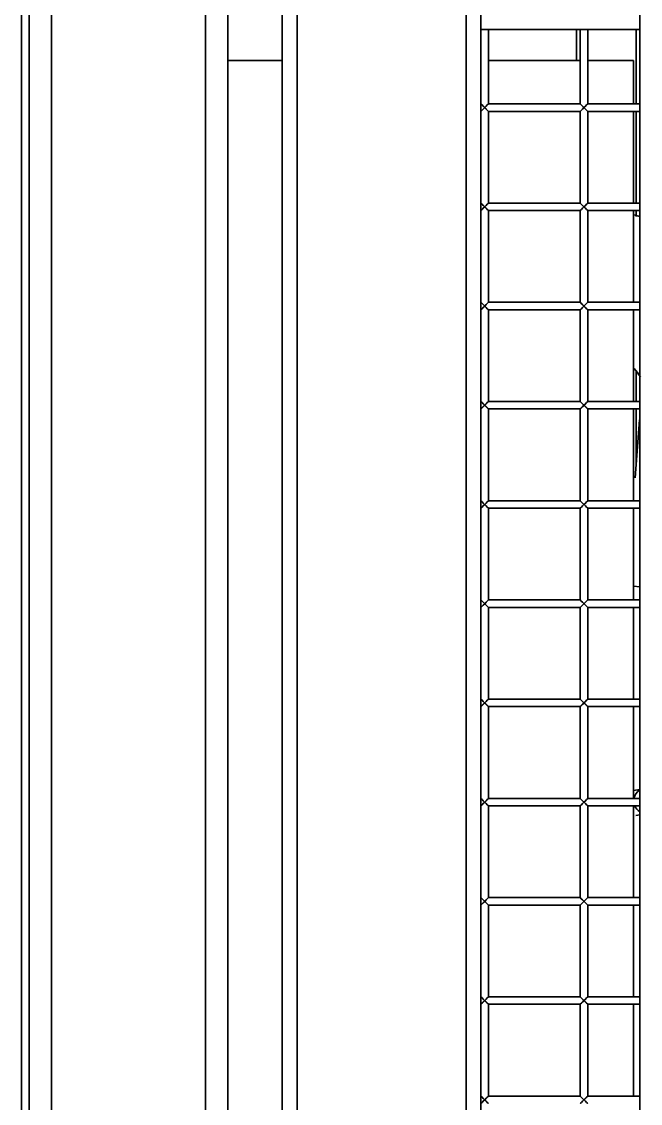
# Model space of a CAD drawing. Header units: millimetres. Extents: x 32496 to 166256, y 3504 to 23939.
# Drawn here: x 98753.3 to 99002.5, y 21918.6 to 22354.7 of the extents above; entities that cross this region are included whole.
import ezdxf

# ---------------------------------------------------------------- set-up
doc = ezdxf.new("R2010")
doc.units = ezdxf.units.MM
doc.layers.get('0').update_dxf_attribs({"lineweight": 35})

# ---------------------------------------------------------------- blocks, each defined once
blk = doc.blocks.new('8-1250')
at = {"linetype": 'Continuous'}
for p, q in [((-1209.63, -32152.29), (-1209.63, -34671.29)), ((-1206.63, -32152.29), (-1206.63, -34671.29)), ((-1197.63, -32152.29), (-1197.63, -34671.29)), ((-1135.63, -32152.29), (-1135.63, -34671.29)), ((-1126.63, -32232.29), (-1126.63, -34591.29)), ((-1024.63, -32408.79), (-1024.63, -32248.79)), ((-1104.63, -32251.79), (-1104.63, -34571.79)), ((-1098.63, -34571.79), (-1098.63, -32251.79)), ((-1030.63, -32251.79), (-1030.63, -34571.79)), ((-960.63, -32393.79), (-960.63, -33324.79)), ((-1024.63, -33311.79), (-1024.63, -32408.79)), ((-1024.63, -32408.79), (-960.63, -32408.79)), ((-1021.63, -32408.79), (-1021.63, -32438.79)), ((-986.13, -32408.79), (-986.13, -32421.29)), ((-984.63, -32408.79), (-984.63, -32438.79)), ((-981.63, -32408.79), (-981.63, -32438.79)), ((-962.13, -32408.79), (-962.13, -32438.79)), ((-1104.63, -32421.29), (-1126.63, -32421.29)), ((-984.63, -32421.29), (-1021.63, -32421.29)), ((-963.13, -32421.29), (-981.63, -32421.29)), ((-963.13, -32438.79), (-963.13, -32421.29)), ((-1024.63, -32441.79), (-1021.63, -32438.79)), ((-1024.63, -32438.79), (-1023.13, -32440.29)), ((-1021.63, -32441.79), (-1023.13, -32440.29)), ((-1021.63, -32438.79), (-984.63, -32438.79)), ((-1021.63, -32441.79), (-1021.63, -32478.79)), ((-1021.63, -32441.79), (-984.63, -32441.79)), ((-984.63, -32441.79), (-981.63, -32438.79)), ((-984.63, -32438.79), (-983.13, -32440.29)), ((-984.63, -32441.79), (-984.63, -32478.79)), ((-981.63, -32441.79), (-983.13, -32440.29)), ((-981.63, -32438.79), (-960.63, -32438.79)), ((-981.63, -32441.79), (-981.63, -32478.79)), ((-981.63, -32441.79), (-960.63, -32441.79)), ((-963.13, -32478.79), (-963.13, -32441.79)), ((-962.13, -32441.79), (-962.13, -32478.79)), ((-1024.63, -32481.79), (-1021.63, -32478.79)), ((-1024.63, -32478.79), (-1023.13, -32480.29)), ((-1021.63, -32481.79), (-1023.13, -32480.29)), ((-1021.63, -32478.79), (-984.63, -32478.79)), ((-984.63, -32481.79), (-981.63, -32478.79)), ((-984.63, -32478.79), (-983.13, -32480.29)), ((-981.63, -32481.79), (-983.13, -32480.29)), ((-981.63, -32478.79), (-960.63, -32478.79)), ((-1021.63, -32481.79), (-1021.63, -32518.79)), ((-1021.63, -32481.79), (-984.63, -32481.79)), ((-984.63, -32481.79), (-984.63, -32518.79)), ((-981.63, -32481.79), (-981.63, -32518.79)), ((-981.63, -32481.79), (-960.63, -32481.79)), ((-963.13, -32518.79), (-963.13, -32481.79)), ((-962.13, -32481.79), (-962.13, -32484.2)), ((-1024.63, -32521.79), (-1021.63, -32518.79)), ((-1024.63, -32518.79), (-1023.13, -32520.29)), ((-1021.63, -32521.79), (-1023.13, -32520.29)), ((-1021.63, -32518.79), (-984.63, -32518.79)), ((-984.63, -32521.79), (-981.63, -32518.79)), ((-984.63, -32518.79), (-983.13, -32520.29)), ((-981.63, -32521.79), (-983.13, -32520.29)), ((-981.63, -32518.79), (-960.63, -32518.79)), ((-1021.63, -32521.79), (-1021.63, -32558.79)), ((-1021.63, -32521.79), (-984.63, -32521.79)), ((-984.63, -32521.79), (-984.63, -32558.79)), ((-981.63, -32521.79), (-981.63, -32558.79)), ((-981.63, -32521.79), (-960.63, -32521.79)), ((-963.13, -32558.79), (-963.13, -32521.79)), ((-962.13, -32546.69), (-962.13, -32558.79)), ((-1024.63, -32561.79), (-1021.63, -32558.79)), ((-1024.63, -32558.79), (-1023.13, -32560.29)), ((-1021.63, -32558.79), (-984.63, -32558.79)), ((-984.63, -32561.79), (-981.63, -32558.79)), ((-984.63, -32558.79), (-981.63, -32561.79)), ((-981.63, -32558.79), (-960.63, -32558.79)), ((-1021.63, -32561.79), (-1023.13, -32560.29)), ((-1021.63, -32561.79), (-1021.63, -32598.79)), ((-1021.63, -32561.79), (-984.63, -32561.79)), ((-984.63, -32561.79), (-984.63, -32598.79)), ((-981.63, -32561.79), (-981.63, -32598.79)), ((-981.63, -32561.79), (-960.63, -32561.79)), ((-963.13, -32598.79), (-963.13, -32561.79)), ((-962.13, -32561.79), (-962.13, -32583.96)), ((-962.57, -32589.57), (-960.73, -32566.12)), ((-1024.63, -32601.79), (-1021.63, -32598.79)), ((-1024.63, -32598.79), (-1021.63, -32601.79)), ((-1021.63, -32598.79), (-984.63, -32598.79)), ((-984.63, -32601.79), (-981.63, -32598.79)), ((-984.63, -32598.79), (-981.63, -32601.79)), ((-981.63, -32598.79), (-960.63, -32598.79)), ((-1021.63, -32601.79), (-1021.63, -32638.79)), ((-1021.63, -32601.79), (-984.63, -32601.79)), ((-984.63, -32601.79), (-984.63, -32638.79)), ((-981.63, -32601.79), (-981.63, -32638.79)), ((-981.63, -32601.79), (-960.63, -32601.79)), ((-963.13, -32638.79), (-963.13, -32601.79)), ((-963.13, -32633.24), (-960.63, -32633.53)), ((-1024.63, -32641.79), (-1021.63, -32638.79)), ((-1024.63, -32638.79), (-1021.63, -32641.79)), ((-1021.63, -32638.79), (-984.63, -32638.79)), ((-1021.63, -32641.79), (-1021.63, -32678.79)), ((-1021.63, -32641.79), (-984.63, -32641.79)), ((-984.63, -32641.79), (-981.63, -32638.79)), ((-984.63, -32638.79), (-981.63, -32641.79)), ((-984.63, -32641.79), (-984.63, -32678.79)), ((-981.63, -32638.79), (-960.63, -32638.79)), ((-981.63, -32641.79), (-981.63, -32678.79)), ((-981.63, -32641.79), (-960.63, -32641.79)), ((-963.13, -32678.79), (-963.13, -32641.79)), ((-1024.63, -32681.79), (-1021.63, -32678.79)), ((-1024.63, -32678.79), (-1021.63, -32681.79)), ((-1021.63, -32678.79), (-984.63, -32678.79)), ((-984.63, -32681.79), (-981.63, -32678.79)), ((-984.63, -32678.79), (-981.63, -32681.79)), ((-981.63, -32678.79), (-960.63, -32678.79)), ((-1021.63, -32681.79), (-1021.63, -32718.79)), ((-1021.63, -32681.79), (-984.63, -32681.79)), ((-984.63, -32681.79), (-984.63, -32718.79)), ((-981.63, -32681.79), (-981.63, -32718.79)), ((-981.63, -32681.79), (-960.63, -32681.79)), ((-963.13, -32718.79), (-963.13, -32681.79)), ((-963.13, -32715.66), (-960.63, -32715.17)), ((-1024.63, -32721.79), (-1021.63, -32718.79)), ((-1024.63, -32718.79), (-1021.63, -32721.79)), ((-1021.63, -32718.79), (-984.63, -32718.79)), ((-984.63, -32721.79), (-981.63, -32718.79)), ((-984.63, -32718.79), (-981.63, -32721.79)), ((-981.63, -32718.79), (-960.63, -32718.79)), ((-1021.63, -32721.79), (-1021.63, -32758.79)), ((-1021.63, -32721.79), (-984.63, -32721.79)), ((-984.63, -32721.79), (-984.63, -32758.79)), ((-981.63, -32721.79), (-981.63, -32758.79)), ((-981.63, -32721.79), (-960.63, -32721.79)), ((-963.13, -32758.79), (-963.13, -32721.79)), ((-962.27, -32725.68), (-960.63, -32725.36)), ((-1024.63, -32761.79), (-1021.63, -32758.79)), ((-1024.63, -32758.79), (-1021.63, -32761.79)), ((-1021.63, -32758.79), (-984.63, -32758.79)), ((-984.63, -32761.79), (-981.63, -32758.79)), ((-984.63, -32758.79), (-981.63, -32761.79)), ((-981.63, -32758.79), (-960.63, -32758.79)), ((-1021.63, -32761.79), (-1021.63, -32798.79)), ((-1021.63, -32761.79), (-984.63, -32761.79)), ((-984.63, -32761.79), (-984.63, -32798.79)), ((-981.63, -32761.79), (-981.63, -32798.79)), ((-981.63, -32761.79), (-960.63, -32761.79)), ((-963.13, -32798.79), (-963.13, -32761.79)), ((-1024.63, -32801.79), (-1021.63, -32798.79)), ((-1024.63, -32798.79), (-1021.63, -32801.79)), ((-1021.63, -32798.79), (-984.63, -32798.79)), ((-984.63, -32801.79), (-981.63, -32798.79)), ((-984.63, -32798.79), (-981.63, -32801.79)), ((-981.63, -32798.79), (-960.63, -32798.79)), ((-1021.63, -32801.79), (-1021.63, -32838.79)), ((-1021.63, -32801.79), (-984.63, -32801.79)), ((-984.63, -32801.79), (-984.63, -32838.79)), ((-981.63, -32801.79), (-981.63, -32838.79)), ((-981.63, -32801.79), (-960.63, -32801.79)), ((-963.13, -32838.79), (-963.13, -32801.79)), ((-1024.63, -32841.79), (-1021.63, -32838.79)), ((-1024.63, -32838.79), (-1021.63, -32841.79)), ((-1021.63, -32838.79), (-984.63, -32838.79)), ((-984.63, -32841.79), (-981.63, -32838.79)), ((-984.63, -32838.79), (-981.63, -32841.79)), ((-981.63, -32838.79), (-960.63, -32838.79))]:
    blk.add_line(p, q, dxfattribs=at)
for points in [[(-1024.51, -32438.9), (-1024.2, -32439.22), (-1023.71, -32439.71), (-1022.54, -32440.88)], [(-1023.13, -32440.29), (-1023.72, -32440.88), (-1024.19, -32441.35), (-1024.51, -32441.67)], [(-1023.13, -32440.29), (-1022.54, -32439.7), (-1022.07, -32439.23), (-1021.74, -32438.9)], [(-1021.74, -32441.67), (-1022.07, -32441.35), (-1022.54, -32440.88)], [(-984.51, -32438.9), (-984.2, -32439.22), (-983.71, -32439.71), (-982.54, -32440.88)], [(-983.13, -32440.29), (-983.72, -32440.88), (-984.19, -32441.35), (-984.51, -32441.67)], [(-983.13, -32440.29), (-982.54, -32439.7), (-982.07, -32439.23), (-981.74, -32438.9)], [(-981.74, -32441.67), (-982.07, -32441.35), (-982.54, -32440.88)], [(-1024.51, -32478.9), (-1024.2, -32479.22), (-1023.71, -32479.71), (-1022.54, -32480.88)], [(-1023.13, -32480.29), (-1023.72, -32480.88), (-1024.19, -32481.35), (-1024.51, -32481.67)], [(-1023.13, -32480.29), (-1022.54, -32479.7), (-1022.07, -32479.23), (-1021.74, -32478.9)], [(-1021.74, -32481.67), (-1022.07, -32481.35), (-1022.54, -32480.88)], [(-984.51, -32478.9), (-984.2, -32479.22), (-983.71, -32479.71), (-982.54, -32480.88)], [(-983.13, -32480.29), (-983.72, -32480.88), (-984.19, -32481.35), (-984.51, -32481.67)], [(-983.13, -32480.29), (-982.54, -32479.7), (-982.07, -32479.23), (-981.74, -32478.9)], [(-981.74, -32481.67), (-982.07, -32481.35), (-982.54, -32480.88)], [(-1024.51, -32518.9), (-1024.2, -32519.22), (-1023.71, -32519.71), (-1022.54, -32520.88)], [(-1023.13, -32520.29), (-1023.72, -32520.88), (-1024.19, -32521.35), (-1024.51, -32521.67)], [(-1023.13, -32520.29), (-1022.54, -32519.7), (-1022.07, -32519.23), (-1021.74, -32518.9)], [(-984.51, -32518.9), (-984.2, -32519.22), (-983.71, -32519.71), (-982.54, -32520.88)], [(-983.13, -32520.29), (-983.72, -32520.88), (-984.19, -32521.35), (-984.51, -32521.67)], [(-983.13, -32520.29), (-982.54, -32519.7), (-982.07, -32519.23), (-981.74, -32518.9)], [(-1021.74, -32521.67), (-1022.07, -32521.35), (-1022.54, -32520.88)], [(-981.74, -32521.67), (-982.07, -32521.35), (-982.54, -32520.88)], [(-1024.51, -32558.9), (-1024.2, -32559.22), (-1023.71, -32559.71), (-1022.54, -32560.88)], [(-1023.13, -32560.29), (-1022.54, -32559.7), (-1022.07, -32559.23), (-1021.74, -32558.9)], [(-984.63, -32558.79), (-984.2, -32559.22), (-983.71, -32559.71), (-982.54, -32560.88)], [(-983.13, -32560.29), (-982.54, -32559.7), (-982.07, -32559.23), (-981.74, -32558.9)], [(-1023.13, -32560.29), (-1023.72, -32560.88), (-1024.19, -32561.35), (-1024.51, -32561.67)], [(-1021.74, -32561.67), (-1022.07, -32561.35), (-1022.54, -32560.88)], [(-983.13, -32560.29), (-983.72, -32560.88), (-984.19, -32561.35), (-984.51, -32561.67)], [(-981.74, -32561.67), (-982.07, -32561.35), (-982.54, -32560.88)], [(-1024.63, -32598.79), (-1024.2, -32599.22), (-1023.71, -32599.71), (-1022.54, -32600.88)], [(-984.63, -32598.79), (-984.2, -32599.22), (-983.71, -32599.71), (-982.54, -32600.88)], [(-1023.13, -32600.29), (-1023.72, -32600.88), (-1024.19, -32601.35), (-1024.51, -32601.67)], [(-1023.13, -32600.29), (-1022.54, -32599.7), (-1022.07, -32599.23), (-1021.74, -32598.9)], [(-1021.74, -32601.67), (-1022.07, -32601.35), (-1022.54, -32600.88)], [(-983.13, -32600.29), (-983.72, -32600.88), (-984.19, -32601.35), (-984.51, -32601.67)], [(-983.13, -32600.29), (-982.54, -32599.7), (-982.07, -32599.23), (-981.74, -32598.9)], [(-981.74, -32601.67), (-982.07, -32601.35), (-982.54, -32600.88)], [(-1024.63, -32638.79), (-1024.2, -32639.22), (-1023.71, -32639.71), (-1022.54, -32640.88)], [(-1023.13, -32640.29), (-1023.72, -32640.88), (-1024.19, -32641.35), (-1024.51, -32641.67)], [(-1023.13, -32640.29), (-1022.54, -32639.7), (-1022.07, -32639.23), (-1021.74, -32638.9)], [(-1021.74, -32641.67), (-1022.07, -32641.35), (-1022.54, -32640.88)], [(-984.63, -32638.79), (-984.2, -32639.22), (-983.71, -32639.71), (-982.54, -32640.88)], [(-983.13, -32640.29), (-983.72, -32640.88), (-984.19, -32641.35), (-984.51, -32641.67)], [(-983.13, -32640.29), (-982.54, -32639.7), (-982.07, -32639.23), (-981.74, -32638.9)], [(-981.74, -32641.67), (-982.07, -32641.35), (-982.54, -32640.88)], [(-1024.63, -32678.79), (-1024.2, -32679.22), (-1023.71, -32679.71), (-1022.54, -32680.88)], [(-1023.13, -32680.29), (-1023.72, -32680.88), (-1024.19, -32681.35), (-1024.51, -32681.67)], [(-1023.13, -32680.29), (-1022.54, -32679.7), (-1022.07, -32679.23), (-1021.74, -32678.9)], [(-1021.74, -32681.67), (-1022.07, -32681.35), (-1022.54, -32680.88)], [(-984.63, -32678.79), (-984.2, -32679.22), (-983.71, -32679.71), (-982.54, -32680.88)], [(-983.13, -32680.29), (-983.72, -32680.88), (-984.19, -32681.35), (-984.51, -32681.67)], [(-983.13, -32680.29), (-982.54, -32679.7), (-982.07, -32679.23), (-981.74, -32678.9)], [(-981.74, -32681.67), (-982.07, -32681.35), (-982.54, -32680.88)], [(-1024.63, -32718.79), (-1024.2, -32719.22), (-1023.71, -32719.71), (-1022.54, -32720.88)], [(-1023.13, -32720.29), (-1023.72, -32720.88), (-1024.19, -32721.35), (-1024.51, -32721.67)], [(-1023.13, -32720.29), (-1022.54, -32719.7), (-1022.07, -32719.23), (-1021.74, -32718.9)], [(-1021.74, -32721.67), (-1022.07, -32721.35), (-1022.54, -32720.88)], [(-984.63, -32718.79), (-984.2, -32719.22), (-983.71, -32719.71), (-982.54, -32720.88)], [(-983.13, -32720.29), (-983.72, -32720.88), (-984.19, -32721.35), (-984.51, -32721.67)], [(-983.13, -32720.29), (-982.54, -32719.7), (-982.07, -32719.23), (-981.74, -32718.9)], [(-981.74, -32721.67), (-982.07, -32721.35), (-982.54, -32720.88)], [(-1024.63, -32758.79), (-1024.2, -32759.22), (-1023.71, -32759.71), (-1022.54, -32760.88)], [(-1023.13, -32760.29), (-1022.54, -32759.7), (-1022.07, -32759.23), (-1021.74, -32758.9)], [(-984.63, -32758.79), (-984.2, -32759.22), (-983.71, -32759.71), (-982.54, -32760.88)], [(-983.13, -32760.29), (-982.54, -32759.7), (-982.07, -32759.23), (-981.74, -32758.9)], [(-1023.13, -32760.29), (-1023.72, -32760.88), (-1024.19, -32761.35), (-1024.51, -32761.67)], [(-1021.74, -32761.67), (-1022.07, -32761.35), (-1022.54, -32760.88)], [(-983.13, -32760.29), (-983.72, -32760.88), (-984.19, -32761.35), (-984.51, -32761.67)], [(-981.74, -32761.67), (-982.07, -32761.35), (-982.54, -32760.88)], [(-1024.63, -32798.79), (-1024.2, -32799.22), (-1023.71, -32799.71), (-1022.54, -32800.88)], [(-1023.13, -32800.29), (-1022.54, -32799.7), (-1022.07, -32799.23), (-1021.74, -32798.9)], [(-984.63, -32798.79), (-984.2, -32799.22), (-983.71, -32799.71), (-982.54, -32800.88)], [(-983.13, -32800.29), (-982.54, -32799.7), (-982.07, -32799.23), (-981.74, -32798.9)], [(-1023.13, -32800.29), (-1023.72, -32800.88), (-1024.19, -32801.35), (-1024.51, -32801.67)], [(-1021.74, -32801.67), (-1022.07, -32801.35), (-1022.54, -32800.88)], [(-983.13, -32800.29), (-983.72, -32800.88), (-984.19, -32801.35), (-984.51, -32801.67)], [(-981.74, -32801.67), (-982.07, -32801.35), (-982.54, -32800.88)], [(-1024.63, -32838.79), (-1024.2, -32839.22), (-1023.71, -32839.71), (-1022.54, -32840.88)], [(-1023.13, -32840.29), (-1023.72, -32840.88), (-1024.19, -32841.35), (-1024.51, -32841.67)], [(-1023.13, -32840.29), (-1022.54, -32839.7), (-1022.07, -32839.23), (-1021.74, -32838.9)], [(-1021.74, -32841.67), (-1022.07, -32841.35), (-1022.54, -32840.88)], [(-984.63, -32838.79), (-984.2, -32839.22), (-983.71, -32839.71), (-982.54, -32840.88)], [(-983.13, -32840.29), (-983.72, -32840.88), (-984.19, -32841.35), (-984.51, -32841.67)], [(-983.13, -32840.29), (-982.54, -32839.7), (-982.07, -32839.23), (-981.74, -32838.9)], [(-981.74, -32841.67), (-982.07, -32841.35), (-982.54, -32840.88)]]:
    blk.add_lwpolyline(points, dxfattribs=at)
for centre, radius, start, end in [((-988.13, -32566.79), 87, 71.438, 73.2252), ((-988.13, -32566.79), 33, 32.9185, 40.1854), ((-958.09, -32719.77), 5, 121.5704, 168.1251), ((-958.09, -32719.77), 5, 205.3278, 238.3246)]:
    blk.add_arc(centre, radius, start, end, dxfattribs=at)

msp = doc.modelspace()

# ---------------------------------------------------------------- block references
at = {"color": 6}
msp.add_blockref('8-1250', (99962.893, 54760.291), dxfattribs=at)

doc.saveas('drawing.dxf')
